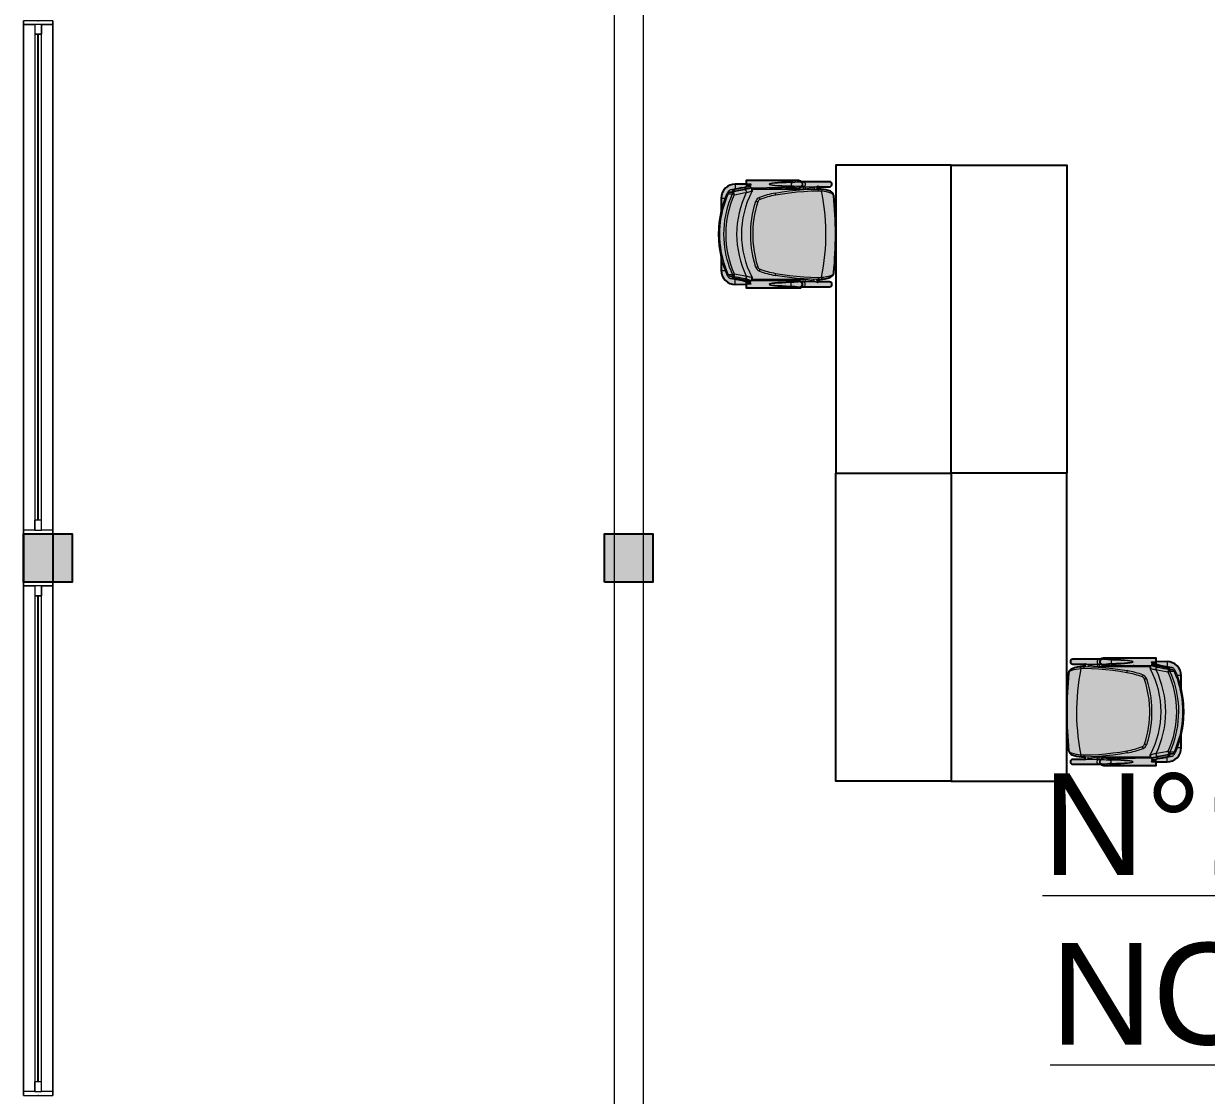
# Model space of a CAD drawing. Header units: metres. Extents: x 512 to 829, y -209 to 245.
# Drawn here: x 703.01 to 709.16, y -151.15 to -145.59 of the extents above; entities that cross this region are included whole.
import ezdxf

# ---------------------------------------------------------------- set-up
doc = ezdxf.new("R2010")
doc.units = ezdxf.units.M
doc.header["$LTSCALE"] = 0.508
doc.set_wipeout_variables(frame=1)
doc.header["$PDSIZE"] = -2
doc.layers.get('0').update_dxf_attribs({"lineweight": 15})
for name, color, linetype, lineweight in [('AMB-NOVOS', 10, 'Continuous', 15), ('None', 7, 'Continuous', 5), ('NãoImprimir', 7, 'Continuous', 5), ('Peitoris', 2, 'Continuous', 5), ('Telhado-Princ', 7, 'Continuous', 5)]:
    doc.layers.add(name, color=color, linetype=linetype, lineweight=lineweight)
doc.layers.add('MB-ARQ-MOBILIÁRIO 02', color=2, linetype='Continuous')
doc.layers.add('MB-ARQ-MOBILIÁRIO-CADEIRAS', color=7, linetype='Continuous')
doc.layers.add('MB-ARQ-MOBILIÁRIO-CADEIRAS-02', color=7, linetype='Continuous', true_color=0x747474)

# ---------------------------------------------------------------- blocks, each defined once
blk = doc.blocks.new('Grupo-3993')
at = {"color": 7, "linetype": 'Continuous', "lineweight": 5}
for points in [[(-1.325, 0.075), (-1.30595, 0.075), (-1.30595, -0.075), (-1.325, -0.075)], [(1.30595, 0.075), (1.325, 0.075), (1.325, -0.075), (1.30595, -0.075)]]:
    blk.add_wipeout(points, dxfattribs=at).dxf.layer = 'None'
at = {"layer": 'None', "color": 7, "linetype": 'Continuous', "lineweight": 5}
for points in [[(-1.325, 0.075), (-1.30595, 0.075), (-1.30595, -0.075), (-1.325, -0.075)], [(1.30595, 0.075), (1.325, 0.075), (1.325, -0.075), (1.30595, -0.075)]]:
    blk.add_lwpolyline(points, close=True, dxfattribs=at)
blk = doc.blocks.new('Grupo-3994')
at = {"layer": 'None', "color": 7}
blk.add_blockref('Grupo-3993', (0, 0), dxfattribs=at)
at = {"layer": 'None', "color": 7, "linetype": 'Continuous', "lineweight": 5}
for p, q in [((-1.325, 0.075), (-1.30595, 0.075)), ((-1.30595, 0.075), (-1.30595, -0.075)), ((1.325, 0.075), (1.30595, 0.075)), ((1.30595, 0.075), (1.30595, -0.075)), ((-1.325, -0.075), (-1.30595, -0.075)), ((1.325, -0.075), (1.30595, -0.075))]:
    blk.add_line(p, q, dxfattribs=at)
blk = doc.blocks.new('Grupo-3995')
at = {"layer": 'None', "color": 7, "linetype": 'Continuous', "lineweight": 5}
for p, q in [((-1.3059, 0.0175), (-1.3059, -0.0175)), ((1.3059, 0.0175), (1.3059, -0.0175))]:
    blk.add_line(p, q, dxfattribs=at)
blk = doc.blocks.new('Grupo-3996')
at = {"color": 7, "linetype": 'Continuous', "lineweight": 5}
for points in [[(-1.3059, 0.0175), (-1.2551, 0.0175), (-1.2551, -0.0175), (-1.3059, -0.0175)], [(1.2551, 0.0175), (1.3059, 0.0175), (1.3059, -0.0175), (1.2551, -0.0175)]]:
    blk.add_wipeout(points, dxfattribs=at).dxf.layer = 'None'
at = {"layer": 'None', "color": 7, "linetype": 'Continuous', "lineweight": 5}
for points in [[(-1.3059, 0.0175), (-1.2551, 0.0175), (-1.2551, -0.0175), (-1.3059, -0.0175)], [(1.2551, 0.0175), (1.3059, 0.0175), (1.3059, -0.0175), (1.2551, -0.0175)]]:
    blk.add_lwpolyline(points, close=True, dxfattribs=at)
blk = doc.blocks.new('Grupo-3997')
at = {"layer": 'None', "color": 7}
blk.add_blockref('Grupo-3995', (0, 0), dxfattribs=at)
at = {"color": 7, "linetype": 'Continuous', "lineweight": 5}
blk.add_wipeout([(-1.2551, 0.0175), (1.2551, 0.0175), (1.2551, -0.0175), (-1.2551, -0.0175)], dxfattribs=at).dxf.layer = 'None'
at = {"layer": 'None', "color": 7, "linetype": 'Continuous', "lineweight": 5}
blk.add_lwpolyline([(-1.2551, 0.0175), (1.2551, 0.0175), (1.2551, -0.0175), (-1.2551, -0.0175)], close=True, dxfattribs=at)
at = {"layer": 'None', "color": 7}
blk.add_blockref('Grupo-3996', (0, 0), dxfattribs=at)
at = {"layer": 'None', "color": 7, "linetype": 'Continuous', "lineweight": 5}
for p, q in [((-1.3059, 0.0175), (-1.2551, 0.0175)), ((-1.2551, 0.0175), (-1.2551, -0.0175)), ((1.3059, 0.0175), (1.2551, 0.0175)), ((1.2551, 0.0175), (1.2551, -0.0175)), ((-1.3059, -0.0175), (-1.2551, -0.0175)), ((1.3059, -0.0175), (1.2551, -0.0175))]:
    blk.add_line(p, q, dxfattribs=at)
blk = doc.blocks.new('Grupo-3998')
at = {"color": 7, "linetype": 'Continuous', "lineweight": 9}
blk.add_wipeout([(-1.25515, 0.000635), (1.25515, 0.000635), (1.25515, -0.000635), (-1.25515, -0.000635)], dxfattribs=at).dxf.layer = 'None'
blk = doc.blocks.new('Grupo-3999')
at = {"layer": 'None', "color": 7}
blk.add_blockref('Grupo-3998', (0, 0), dxfattribs=at)
at = {"layer": 'None', "color": 7, "linetype": 'Continuous', "lineweight": 25}
for p, q in [((-1.25515, 0.000635), (1.25515, 0.000635)), ((-1.25515, -0.000635), (1.25515, -0.000635))]:
    blk.add_line(p, q, dxfattribs=at)
blk = doc.blocks.new('Grupo-4000')
at = {"layer": 'None', "color": 7, "linetype": 'Continuous', "lineweight": 20}
for p, q in [((1.325, 0.075), (-1.325, 0.075)), ((1.325, -0.075), (-1.325, -0.075))]:
    blk.add_line(p, q, dxfattribs=at)
blk = doc.blocks.new('Window (2D)-339')
at = {"color": 7, "linetype": 'Continuous', "lineweight": 5}
blk.add_wipeout([(-1.325, 0.075), (1.325, 0.075), (1.325, -0.075), (-1.325, -0.075)], dxfattribs=at).dxf.layer = 'None'
at = {"layer": 'None', "color": 7}
blk.add_blockref('Grupo-3994', (0, 0), dxfattribs=at)
at = {"layer": 'None', "color": 7, "linetype": 'Continuous', "lineweight": 5}
for p, q in [((-1.325, 0.075), (1.325, 0.075)), ((-1.325, -0.075), (1.325, -0.075))]:
    blk.add_line(p, q, dxfattribs=at)
at = {"layer": 'NãoImprimir', "linetype": 'Continuous'}
for p in [(-1.325, 0), (1.325, 0)]:
    blk.add_point(p, dxfattribs=at)
at = {"layer": 'Peitoris'}
blk.add_blockref('Grupo-3997', (0, 0), dxfattribs=at)
blk.add_blockref('Grupo-3999', (0, 0), dxfattribs=at)
at = {"layer": 'Telhado-Princ'}
blk.add_blockref('Grupo-4000', (0, 0), dxfattribs=at)
blk = doc.blocks.new('Grupo-4001')
at = {"color": 7, "linetype": 'Continuous', "lineweight": 5}
for points in [[(-1.325, 0.075), (-1.30595, 0.075), (-1.30595, -0.075), (-1.325, -0.075)], [(1.30595, 0.075), (1.325, 0.075), (1.325, -0.075), (1.30595, -0.075)]]:
    blk.add_wipeout(points, dxfattribs=at).dxf.layer = 'None'
at = {"layer": 'None', "color": 7, "linetype": 'Continuous', "lineweight": 5}
for points in [[(-1.325, 0.075), (-1.30595, 0.075), (-1.30595, -0.075), (-1.325, -0.075)], [(1.30595, 0.075), (1.325, 0.075), (1.325, -0.075), (1.30595, -0.075)]]:
    blk.add_lwpolyline(points, close=True, dxfattribs=at)
blk = doc.blocks.new('Grupo-4002')
at = {"layer": 'None', "color": 7}
blk.add_blockref('Grupo-4001', (0, 0), dxfattribs=at)
at = {"layer": 'None', "color": 7, "linetype": 'Continuous', "lineweight": 5}
for p, q in [((-1.325, 0.075), (-1.30595, 0.075)), ((-1.30595, 0.075), (-1.30595, -0.075)), ((1.325, 0.075), (1.30595, 0.075)), ((1.30595, 0.075), (1.30595, -0.075)), ((-1.325, -0.075), (-1.30595, -0.075)), ((1.325, -0.075), (1.30595, -0.075))]:
    blk.add_line(p, q, dxfattribs=at)
blk = doc.blocks.new('Grupo-4003')
at = {"layer": 'None', "color": 7, "linetype": 'Continuous', "lineweight": 5}
for p, q in [((-1.3059, 0.0175), (-1.3059, -0.0175)), ((1.3059, 0.0175), (1.3059, -0.0175))]:
    blk.add_line(p, q, dxfattribs=at)
blk = doc.blocks.new('Grupo-4004')
at = {"color": 7, "linetype": 'Continuous', "lineweight": 5}
for points in [[(-1.3059, 0.0175), (-1.2551, 0.0175), (-1.2551, -0.0175), (-1.3059, -0.0175)], [(1.2551, 0.0175), (1.3059, 0.0175), (1.3059, -0.0175), (1.2551, -0.0175)]]:
    blk.add_wipeout(points, dxfattribs=at).dxf.layer = 'None'
at = {"layer": 'None', "color": 7, "linetype": 'Continuous', "lineweight": 5}
for points in [[(-1.3059, 0.0175), (-1.2551, 0.0175), (-1.2551, -0.0175), (-1.3059, -0.0175)], [(1.2551, 0.0175), (1.3059, 0.0175), (1.3059, -0.0175), (1.2551, -0.0175)]]:
    blk.add_lwpolyline(points, close=True, dxfattribs=at)
blk = doc.blocks.new('Grupo-4005')
at = {"layer": 'None', "color": 7}
blk.add_blockref('Grupo-4003', (0, 0), dxfattribs=at)
at = {"color": 7, "linetype": 'Continuous', "lineweight": 5}
blk.add_wipeout([(-1.2551, 0.0175), (1.2551, 0.0175), (1.2551, -0.0175), (-1.2551, -0.0175)], dxfattribs=at).dxf.layer = 'None'
at = {"layer": 'None', "color": 7, "linetype": 'Continuous', "lineweight": 5}
blk.add_lwpolyline([(-1.2551, 0.0175), (1.2551, 0.0175), (1.2551, -0.0175), (-1.2551, -0.0175)], close=True, dxfattribs=at)
at = {"layer": 'None', "color": 7}
blk.add_blockref('Grupo-4004', (0, 0), dxfattribs=at)
at = {"layer": 'None', "color": 7, "linetype": 'Continuous', "lineweight": 5}
for p, q in [((-1.3059, 0.0175), (-1.2551, 0.0175)), ((-1.2551, 0.0175), (-1.2551, -0.0175)), ((1.3059, 0.0175), (1.2551, 0.0175)), ((1.2551, 0.0175), (1.2551, -0.0175)), ((-1.3059, -0.0175), (-1.2551, -0.0175)), ((1.3059, -0.0175), (1.2551, -0.0175))]:
    blk.add_line(p, q, dxfattribs=at)
blk = doc.blocks.new('Grupo-4006')
at = {"color": 7, "linetype": 'Continuous', "lineweight": 9}
blk.add_wipeout([(-1.25515, 0.000635), (1.25515, 0.000635), (1.25515, -0.000635), (-1.25515, -0.000635)], dxfattribs=at).dxf.layer = 'None'
blk = doc.blocks.new('Grupo-4007')
at = {"layer": 'None', "color": 7}
blk.add_blockref('Grupo-4006', (0, 0), dxfattribs=at)
at = {"layer": 'None', "color": 7, "linetype": 'Continuous', "lineweight": 25}
for p, q in [((-1.25515, 0.000635), (1.25515, 0.000635)), ((-1.25515, -0.000635), (1.25515, -0.000635))]:
    blk.add_line(p, q, dxfattribs=at)
blk = doc.blocks.new('Grupo-4008')
at = {"layer": 'None', "color": 7, "linetype": 'Continuous', "lineweight": 20}
for p, q in [((1.325, 0.075), (-1.325, 0.075)), ((1.325, -0.075), (-1.325, -0.075))]:
    blk.add_line(p, q, dxfattribs=at)
blk = doc.blocks.new('Window (2D)-340')
at = {"color": 7, "linetype": 'Continuous', "lineweight": 5}
blk.add_wipeout([(-1.325, 0.075), (1.325, 0.075), (1.325, -0.075), (-1.325, -0.075)], dxfattribs=at).dxf.layer = 'None'
at = {"layer": 'None', "color": 7}
blk.add_blockref('Grupo-4002', (0, 0), dxfattribs=at)
at = {"layer": 'None', "color": 7, "linetype": 'Continuous', "lineweight": 5}
for p, q in [((-1.325, 0.075), (1.325, 0.075)), ((-1.325, -0.075), (1.325, -0.075))]:
    blk.add_line(p, q, dxfattribs=at)
at = {"layer": 'NãoImprimir', "linetype": 'Continuous'}
for p in [(-1.325, 0), (1.325, 0)]:
    blk.add_point(p, dxfattribs=at)
at = {"layer": 'Peitoris'}
blk.add_blockref('Grupo-4005', (0, 0), dxfattribs=at)
blk.add_blockref('Grupo-4007', (0, 0), dxfattribs=at)
at = {"layer": 'Telhado-Princ'}
blk.add_blockref('Grupo-4008', (0, 0), dxfattribs=at)
blk = doc.blocks.new('TECTON FIXA')
h = blk.add_hatch(color=256)
edge = h.paths.add_edge_path()
edge.add_line((-0.2473, 0.0321), (-0.2473, 0.0928))
edge.add_line((-0.2473, 0.0928), (-0.2348, 0.0968))
edge.add_line((-0.2348, 0.0968), (-0.2348, 0.0817))
edge.add_arc((-0.105, 0.0817), 0.1298, 180, 204.52049)
edge.add_arc((-0.1939, 0.0412), 0.0321, 204.52049, 259.94079)
edge.add_arc((-0.002, 2.0405), 2.0405, 264.44547, 275.71592)
edge.add_arc((0.196, 0.0391), 0.0294, 280.22059, 337.58541)
edge.add_arc((0.0809, 0.0865), 0.1539, 337.58541, 356.34652)
edge.add_line((0.2344, 0.0767), (0.2348, 0.0968))
edge.add_line((0.2348, 0.0968), (0.2473, 0.0928))
edge.add_line((0.2473, 0.0928), (0.2473, 0.0321))
edge.add_arc((0.26, 0.0321), 0.0127, 180, 360)
edge.add_line((0.2727, 0.0321), (0.2726, 0.1751))
edge.add_arc((0.299, 0.1752), 0.0264, 140.26598, 180.05265, ccw=False)
edge.add_line((0.2787, 0.192), (0.279, 0.4651))
edge.add_line((0.279, 0.4651), (0.26, 0.4651))
edge.add_line((0.26, 0.4651), (0.2604, 0.5221))
edge.add_arc((0.1881, 0.5226), 0.0723, 359.64528, 450.35472)
edge.add_line((0.1877, 0.5948), (0.1189, 0.5944))
edge.add_arc((0, 0.0855), 0.5226, 76.84676, 102.97923)
edge.add_line((-0.1174, 0.5948), (-0.1877, 0.5948))
edge.add_arc((-0.1877, 0.5221), 0.0727, 90, 180)
edge.add_line((-0.2604, 0.5221), (-0.26, 0.4651))
edge.add_line((-0.26, 0.4651), (-0.279, 0.4651))
edge.add_line((-0.279, 0.4651), (-0.2789, 0.1891))
edge.add_arc((-0.2605, 0.1891), 0.0185, 180.0184, 226.71001)
edge.add_line((-0.2731, 0.1757), (-0.2727, 0.0321))
edge.add_arc((-0.26, 0.0321), 0.0127, 180.16437, 360)
blk.add_lwpolyline([(-0.2727, 0.0321, 1), (-0.2473, 0.0321), (-0.2473, 0.0928), (-0.2348, 0.0968), (-0.2348, 0.0817, 0.107401), (-0.2231, 0.0278, 0.246643), (-0.1995, 0.0096, 0.049216), (0.2012, 0.0101, 0.255663), (0.2231, 0.0278, 0.082044), (0.2344, 0.0767), (0.2348, 0.0968), (0.2473, 0.0928), (0.2473, 0.0321, 1), (0.2727, 0.0321), (0.2726, 0.1751, -0.175367), (0.2787, 0.192), (0.279, 0.4651), (0.26, 0.4651), (0.2604, 0.5221, 0.417845), (0.1877, 0.5948), (0.1189, 0.5944, 0.114521), (-0.1174, 0.5948), (-0.1877, 0.5948, 0.414214), (-0.2604, 0.5221), (-0.26, 0.4651), (-0.279, 0.4651), (-0.2789, 0.1891, 0.206597), (-0.2731, 0.1757), (-0.2727, 0.0321, 0.998567), (-0.2473, 0.0321), (-0.2473, 0.0928), (-0.2348, 0.0968)], format="xyb")
at = {"layer": 'MB-ARQ-MOBILIÁRIO-CADEIRAS', "linetype": 'Continuous', "lineweight": 15}
for p, q in [((-0.213, 0.5562), (-0.213, 0.5633)), ((-0.2098, 0.5579), (-0.2098, 0.5356)), ((-0.1174, 0.5948), (-0.1877, 0.5948)), ((-0.1877, 0.5948), (-0.1877, 0.5736)), ((0.1877, 0.5948), (0.1174, 0.5948)), ((0.1877, 0.5948), (0.1877, 0.5736)), ((0.2098, 0.5579), (0.2098, 0.5356)), ((0.213, 0.5562), (0.213, 0.5633)), ((-0.2604, 0.5221), (-0.2604, 0.4651)), ((-0.2604, 0.5221), (-0.2358, 0.5221)), ((-0.231, 0.5293), (-0.231, 0.5471)), ((-0.2188, 0.5499), (-0.2192, 0.5482)), ((-0.2192, 0.5482), (-0.2192, 0.5399)), ((-0.2188, 0.5356), (-0.2188, 0.5499)), ((-0.2188, 0.5356), (-0.2098, 0.5356)), ((0.2188, 0.5356), (0.2098, 0.5356)), ((0.2188, 0.5356), (0.2188, 0.5499)), ((0.2188, 0.5499), (0.2192, 0.5482)), ((0.2192, 0.5482), (0.2192, 0.5399)), ((0.231, 0.5293), (0.231, 0.5471)), ((0.2604, 0.5221), (0.2358, 0.5221)), ((0.2604, 0.4651), (0.2604, 0.5221)), ((-0.279, 0.4651), (-0.279, 0.3557)), ((-0.279, 0.4651), (-0.26, 0.4651)), ((-0.26, 0.44), (-0.26, 0.4651)), ((-0.26, 0.4651), (-0.2485, 0.4651)), ((-0.2532, 0.4441), (-0.2532, 0.4604)), ((-0.2498, 0.4455), (-0.2494, 0.4465)), ((-0.2498, 0.4455), (-0.2498, 0.4456)), ((-0.2492, 0.447), (-0.2494, 0.4466)), ((-0.2494, 0.4465), (-0.2494, 0.4466)), ((-0.2492, 0.4633), (-0.2492, 0.447)), ((-0.241, 0.3558), (-0.241, 0.442)), ((-0.241, 0.4415), (-0.2407, 0.4416)), ((-0.24, 0.4435), (-0.24, 0.4433)), ((-0.2395, 0.4452), (-0.2395, 0.4447)), ((-0.235, 0.1685), (-0.235, 0.4342)), ((-0.2229, 0.4344), (-0.2237, 0.434)), ((-0.2229, 0.4344), (-0.2215, 0.435)), ((0.2229, 0.4344), (0.2215, 0.435)), ((0.2229, 0.4344), (0.2237, 0.434)), ((0.235, 0.4343), (0.235, 0.1685)), ((0.2395, 0.4452), (0.2395, 0.4447)), ((0.24, 0.4433), (0.24, 0.4435)), ((0.241, 0.4415), (0.2407, 0.4416)), ((0.241, 0.442), (0.241, 0.3558)), ((0.26, 0.4651), (0.2485, 0.4651)), ((0.2492, 0.4633), (0.2492, 0.447)), ((0.2492, 0.447), (0.2494, 0.4466)), ((0.2494, 0.4465), (0.2494, 0.4466)), ((0.2498, 0.4455), (0.2494, 0.4465)), ((0.2498, 0.4455), (0.2498, 0.4456)), ((0.2532, 0.4441), (0.2532, 0.4604)), ((0.26, 0.44), (0.26, 0.4651)), ((0.279, 0.4651), (0.26, 0.4651)), ((0.279, 0.3557), (0.279, 0.4651)), ((-0.279, 0.3557), (-0.279, 0.3555)), ((-0.2787, 0.3449), (-0.2788, 0.3449)), ((-0.2412, 0.3449), (-0.2413, 0.3449)), ((-0.241, 0.3556), (-0.241, 0.3558)), ((0.2412, 0.3449), (0.2413, 0.3449)), ((0.2787, 0.3449), (0.2788, 0.3449)), ((0.279, 0.3557), (0.279, 0.3555)), ((-0.279, 0.2629), (-0.279, 0.1891)), ((-0.241, 0.1891), (-0.241, 0.2625)), ((0.241, 0.2625), (0.241, 0.1891)), ((0.279, 0.1891), (0.279, 0.2629)), ((-0.279, 0.1891), (-0.2789, 0.1891)), ((-0.2688, 0.2306), (-0.2512, 0.2306)), ((-0.2411, 0.1891), (-0.241, 0.1891)), ((0.2411, 0.1891), (0.241, 0.1891)), ((0.2688, 0.2306), (0.2512, 0.2306)), ((0.279, 0.1891), (0.2789, 0.1891)), ((-0.2727, 0.1752), (-0.2727, 0.1691)), ((-0.2727, 0.1691), (-0.2727, 0.0321)), ((-0.2473, 0.1691), (-0.2473, 0.1751)), ((-0.2473, 0.1034), (-0.2473, 0.1691)), ((-0.2473, 0.1685), (-0.235, 0.1685)), ((-0.2473, 0.1596), (-0.2359, 0.1576)), ((-0.2442, 0.1108), (-0.2359, 0.1576)), ((0.2473, 0.1685), (0.235, 0.1685)), ((0.2473, 0.1596), (0.2359, 0.1576)), ((0.2359, 0.1576), (0.2442, 0.1108)), ((0.2473, 0.1752), (0.2473, 0.1691)), ((0.2473, 0.1691), (0.2473, 0.1034)), ((0.2727, 0.1691), (0.2727, 0.1751)), ((0.2727, 0.0321), (0.2727, 0.1691)), ((-0.2504, 0.0918), (-0.2348, 0.0968)), ((-0.2473, 0.1097), (-0.2344, 0.1139)), ((-0.2473, 0.1096), (-0.2344, 0.1138)), ((-0.2473, 0.0321), (-0.2473, 0.0929)), ((-0.235, 0.0891), (-0.235, 0.0883)), ((0.2473, 0.1097), (0.2344, 0.1139)), ((0.2473, 0.1096), (0.2344, 0.1138)), ((0.2504, 0.0918), (0.2348, 0.0968)), ((0.235, 0.0883), (0.235, 0.0891)), ((0.2473, 0.093), (0.2473, 0.0321)), ((-0.2231, 0.0278), (-0.2231, 0.0285)), ((-0.1981, 0.0092), (-0.1981, 0.0093)), ((0.1981, 0.0092), (0.1981, 0.0093)), ((0.2231, 0.0278), (0.2231, 0.0285))]:
    blk.add_line(p, q, dxfattribs=at)
at = {"layer": 'MB-ARQ-MOBILIÁRIO-CADEIRAS', "linetype": 'Continuous', "lineweight": 15, "flags": 128}
for points in [[(-0.231, 0.5471), (-0.23, 0.5497), (-0.2282, 0.5524), (-0.2259, 0.5549), (-0.2231, 0.5573), (-0.2196, 0.5598), (-0.2156, 0.5621), (-0.213, 0.5633)], [(-0.2188, 0.5499), (-0.2183, 0.5512), (-0.2174, 0.5526), (-0.2163, 0.5538), (-0.2149, 0.555), (-0.2131, 0.5562), (-0.2111, 0.5573), (-0.2098, 0.5579)], [(-0.213, 0.5633), (-0.1931, 0.5716), (-0.1728, 0.5791), (-0.1523, 0.5857), (-0.1315, 0.5915), (-0.1098, 0.5966), (-0.0879, 0.6008), (-0.0659, 0.604), (-0.0438, 0.6063), (-0.0219, 0.6077), (0, 0.6082), (0.0216, 0.6077), (0.0432, 0.6064), (0.0648, 0.6042), (0.0862, 0.6011), (0.1081, 0.597), (0.1298, 0.5919), (0.1512, 0.586), (0.1724, 0.5792), (0.1929, 0.5717), (0.213, 0.5633)], [(-0.2098, 0.5579), (-0.1903, 0.566), (-0.1704, 0.5732), (-0.1503, 0.5797), (-0.1299, 0.5854), (-0.1087, 0.5903), (-0.0873, 0.5944), (-0.0658, 0.5976), (-0.0441, 0.5999), (-0.0221, 0.6013), (0, 0.6018), (0.0214, 0.6013), (0.0429, 0.6), (0.0642, 0.5978), (0.0854, 0.5947), (0.1071, 0.5907), (0.1286, 0.5857), (0.1499, 0.5798), (0.1709, 0.5731), (0.1905, 0.5659), (0.2098, 0.5579)], [(-0.2098, 0.5356), (-0.1906, 0.5437), (-0.1711, 0.5511), (-0.1513, 0.5576), (-0.1313, 0.5634), (-0.1104, 0.5685), (-0.0894, 0.5727), (-0.0681, 0.576), (-0.0468, 0.5785), (-0.0234, 0.5801), (0, 0.5806), (0.0246, 0.58), (0.0491, 0.5782), (0.0736, 0.5752), (0.0978, 0.5711), (0.1218, 0.5658), (0.1443, 0.5598), (0.1665, 0.5527), (0.1884, 0.5446), (0.2098, 0.5356)], [(0.2188, 0.5499), (0.2183, 0.5512), (0.2174, 0.5526), (0.2163, 0.5538), (0.2149, 0.555), (0.2131, 0.5562), (0.2111, 0.5573), (0.2098, 0.5579)], [(0.231, 0.5471), (0.23, 0.5497), (0.2282, 0.5524), (0.2259, 0.5549), (0.2231, 0.5573), (0.2196, 0.5598), (0.2156, 0.5621), (0.213, 0.5633)], [(-0.2427, 0.4875), (-0.2369, 0.5175), (-0.231, 0.5471)], [(-0.2419, 0.4736), (-0.2365, 0.5017), (-0.231, 0.5293)], [(-0.2256, 0.526), (-0.2263, 0.5221), (-0.2293, 0.5066), (-0.2362, 0.4704)], [(-0.2317, 0.4728), (-0.2257, 0.5037), (-0.2196, 0.5341)], [(-0.2313, 0.4728), (-0.2251, 0.5044), (-0.2188, 0.5356)], [(-0.231, 0.5293), (-0.2304, 0.5309), (-0.2292, 0.5326), (-0.2273, 0.5345), (-0.2247, 0.5366), (-0.2221, 0.5383), (-0.2192, 0.5399)], [(-0.2055, 0.5271), (-0.2075, 0.5268), (-0.2095, 0.5268), (-0.2116, 0.5272), (-0.2135, 0.528), (-0.2152, 0.5291), (-0.2166, 0.5304), (-0.2178, 0.532), (-0.2185, 0.5338), (-0.2188, 0.5356)], [(-0.2055, 0.5271), (-0.2073, 0.5176), (-0.2147, 0.4791), (-0.2174, 0.4646)], [(0.2055, 0.5271), (0.2075, 0.5268), (0.2095, 0.5268), (0.2116, 0.5272), (0.2135, 0.528), (0.2152, 0.5291), (0.2167, 0.5304), (0.2178, 0.532), (0.2185, 0.5338), (0.2188, 0.5356)], [(0.2055, 0.5271), (0.2073, 0.5176), (0.2147, 0.4791), (0.2174, 0.4646)], [(0.2313, 0.4728), (0.2251, 0.5044), (0.2188, 0.5356)], [(0.231, 0.5293), (0.2304, 0.5309), (0.2292, 0.5326), (0.2273, 0.5345), (0.2247, 0.5366), (0.2221, 0.5383), (0.2192, 0.5399)], [(0.2317, 0.4728), (0.2257, 0.5037), (0.2196, 0.5341)], [(0.2256, 0.526), (0.2263, 0.5221), (0.2293, 0.5066), (0.2362, 0.4704)], [(0.2427, 0.4875), (0.2369, 0.5175), (0.231, 0.5471)], [(0.2419, 0.4736), (0.2365, 0.5017), (0.231, 0.5293)], [(-0.2494, 0.4466), (-0.2496, 0.4462), (-0.2498, 0.4456)], [(-0.2494, 0.4465), (-0.2481, 0.4496), (-0.2468, 0.4532), (-0.2456, 0.4574), (-0.2437, 0.4649), (-0.2419, 0.4736)], [(-0.2435, 0.4431), (-0.2439, 0.442), (-0.244, 0.4412)], [(-0.244, 0.4412), (-0.2428, 0.4417), (-0.2417, 0.442), (-0.2411, 0.4421), (-0.241, 0.442)], [(-0.2362, 0.4704), (-0.2369, 0.4665), (-0.2384, 0.4594), (-0.24, 0.4532), (-0.2417, 0.4476), (-0.2435, 0.4431)], [(-0.24, 0.4433), (-0.2399, 0.4437), (-0.2395, 0.4447)], [(-0.24, 0.4433), (-0.24, 0.4429), (-0.2398, 0.4414), (-0.2394, 0.4398), (-0.2388, 0.4383), (-0.2379, 0.4368), (-0.2366, 0.4355), (-0.2352, 0.4344), (-0.2338, 0.4336), (-0.2323, 0.4331), (-0.2309, 0.4328), (-0.2295, 0.4327), (-0.2283, 0.4327), (-0.2272, 0.4329), (-0.2261, 0.4332), (-0.225, 0.4335), (-0.2237, 0.434), (-0.2237, 0.434)], [(-0.2395, 0.4452), (-0.2381, 0.4482), (-0.2368, 0.4519), (-0.2355, 0.4561), (-0.2342, 0.4611), (-0.2329, 0.4666), (-0.2317, 0.4728)], [(-0.2395, 0.4447), (-0.2381, 0.4477), (-0.2367, 0.4514), (-0.2353, 0.4557), (-0.234, 0.4608), (-0.2326, 0.4665), (-0.2313, 0.4728)], [(-0.2174, 0.4646), (-0.2192, 0.4642), (-0.2211, 0.4641), (-0.2231, 0.4643), (-0.2249, 0.4648), (-0.2266, 0.4657), (-0.2281, 0.4667), (-0.2294, 0.468), (-0.2304, 0.4695), (-0.231, 0.4711), (-0.2313, 0.4728)], [(-0.2248, 0.4359), (-0.2252, 0.435), (-0.2253, 0.4344), (-0.225, 0.434), (-0.2244, 0.4339), (-0.2229, 0.4344)], [(-0.2174, 0.4646), (-0.2182, 0.4599), (-0.2191, 0.4555), (-0.2204, 0.4494), (-0.2218, 0.4441), (-0.2233, 0.4395), (-0.2248, 0.4359)], [(-0.2237, 0.434), (-0.2228, 0.4344), (-0.2215, 0.4351)], [(-0.1722, 0.4145), (-0.1462, 0.4221), (-0.1199, 0.4285), (-0.0933, 0.4336), (-0.0728, 0.4366), (-0.0521, 0.4389), (-0.0314, 0.4405), (-0.0106, 0.4412), (0.0122, 0.4412), (0.0351, 0.4402), (0.0579, 0.4384), (0.0806, 0.4356), (0.1038, 0.4317), (0.1269, 0.4269), (0.1497, 0.4212), (0.1722, 0.4145)], [(0.1683, 0.4049), (0.1469, 0.4113), (0.1253, 0.4168), (0.1034, 0.4215), (0.0814, 0.4252), (0.0586, 0.4282), (0.0356, 0.4301), (0.0126, 0.4312), (-0.0104, 0.4312), (-0.0369, 0.4301), (-0.0633, 0.4277), (-0.0895, 0.424), (-0.1161, 0.4189), (-0.1424, 0.4126), (-0.1683, 0.4049)], [(0.2174, 0.4646), (0.2192, 0.4642), (0.2211, 0.4641), (0.2231, 0.4643), (0.2249, 0.4648), (0.2266, 0.4657), (0.2281, 0.4667), (0.2294, 0.468), (0.2304, 0.4695), (0.231, 0.4711), (0.2313, 0.4728)], [(0.2174, 0.4646), (0.2183, 0.4599), (0.2191, 0.4555), (0.2204, 0.4494), (0.2218, 0.4441), (0.2233, 0.4395), (0.2248, 0.4359)], [(0.2216, 0.4351), (0.2224, 0.4346), (0.2237, 0.434)], [(0.2248, 0.4359), (0.2252, 0.435), (0.2253, 0.4344), (0.225, 0.434), (0.2244, 0.4339), (0.2229, 0.4344)], [(0.2237, 0.434), (0.2249, 0.4335), (0.226, 0.4332), (0.2272, 0.4329), (0.2284, 0.4327), (0.2297, 0.4327), (0.2311, 0.4328), (0.2326, 0.4332), (0.2342, 0.4338), (0.2356, 0.4346), (0.2369, 0.4357), (0.2381, 0.4371), (0.2389, 0.4386), (0.2395, 0.4401), (0.2399, 0.4416), (0.24, 0.4431), (0.24, 0.4433)], [(0.2395, 0.4447), (0.2381, 0.4477), (0.2367, 0.4514), (0.2353, 0.4557), (0.234, 0.4608), (0.2326, 0.4665), (0.2313, 0.4728)], [(0.2395, 0.4452), (0.2381, 0.4482), (0.2368, 0.4519), (0.2355, 0.4561), (0.2342, 0.4611), (0.2329, 0.4666), (0.2317, 0.4728)], [(0.2362, 0.4704), (0.237, 0.4665), (0.2384, 0.4594), (0.24, 0.4532), (0.2417, 0.4476), (0.2435, 0.4431)], [(0.24, 0.4433), (0.2399, 0.4437), (0.2395, 0.4447)], [(0.244, 0.4412), (0.2428, 0.4417), (0.2417, 0.442), (0.2411, 0.4421), (0.241, 0.442)], [(0.2494, 0.4465), (0.2481, 0.4496), (0.2468, 0.4532), (0.2456, 0.4574), (0.2437, 0.4649), (0.2419, 0.4736)], [(0.2435, 0.4431), (0.2439, 0.442), (0.244, 0.4412)], [(0.2494, 0.4466), (0.2496, 0.4462), (0.2498, 0.4456)], [(-0.1722, 0.4145), (-0.172, 0.4144), (-0.1717, 0.4139), (-0.1713, 0.413), (-0.1708, 0.4118), (-0.1702, 0.4104), (-0.1696, 0.4087), (-0.1689, 0.4068), (-0.1683, 0.4049)], [(0.1722, 0.4145), (0.172, 0.4144), (0.1717, 0.4139), (0.1713, 0.413), (0.1708, 0.4118), (0.1702, 0.4104), (0.1696, 0.4087), (0.1689, 0.4068), (0.1683, 0.4049)], [(-0.279, 0.3555), (-0.279, 0.3541), (-0.2789, 0.351), (-0.2788, 0.348), (-0.2788, 0.3452), (-0.2788, 0.3449)], [(-0.279, 0.3555), (-0.279, 0.354), (-0.2789, 0.3511), (-0.2787, 0.3479), (-0.2787, 0.3461), (-0.2787, 0.3449)], [(-0.2788, 0.3449), (-0.2789, 0.3234), (-0.2789, 0.2973), (-0.279, 0.2795)], [(-0.2787, 0.3449), (-0.2788, 0.3197), (-0.2789, 0.2945), (-0.279, 0.2795)], [(-0.2413, 0.3449), (-0.2413, 0.3481), (-0.2411, 0.3513), (-0.241, 0.3539), (-0.241, 0.3556)], [(-0.241, 0.2808), (-0.2411, 0.2897), (-0.2412, 0.315), (-0.2413, 0.3449)], [(-0.2412, 0.3449), (-0.2412, 0.347), (-0.2411, 0.3498), (-0.241, 0.3526), (-0.241, 0.3556)], [(-0.241, 0.2808), (-0.2411, 0.3058), (-0.2412, 0.332), (-0.2412, 0.3449)], [(-0.235, 0.0909), (-0.234, 0.1283), (-0.2321, 0.1657), (-0.2291, 0.203), (-0.225, 0.2405), (-0.2199, 0.2778), (-0.2138, 0.315)], [(-0.2031, 0.3133), (-0.2091, 0.2767), (-0.2141, 0.24), (-0.2181, 0.2031), (-0.2212, 0.1658), (-0.2232, 0.1285), (-0.2242, 0.0912)], [(0.2242, 0.0912), (0.2232, 0.1283), (0.2212, 0.1653), (0.2182, 0.2023), (0.2142, 0.2394), (0.2091, 0.2765), (0.2031, 0.3133)], [(0.2138, 0.315), (0.2199, 0.2781), (0.225, 0.241), (0.229, 0.2038), (0.232, 0.1662), (0.234, 0.1286), (0.235, 0.0909)], [(0.2413, 0.3449), (0.2413, 0.3481), (0.2411, 0.3513), (0.241, 0.3539), (0.241, 0.3558)], [(0.2412, 0.3449), (0.2412, 0.3307), (0.2411, 0.3046), (0.241, 0.2806)], [(0.241, 0.2806), (0.2411, 0.2897), (0.2412, 0.315), (0.2413, 0.3449)], [(0.279, 0.3555), (0.279, 0.354), (0.2789, 0.3511), (0.2787, 0.3479), (0.2787, 0.3461), (0.2787, 0.3449)], [(0.2787, 0.3449), (0.2788, 0.3197), (0.2789, 0.2945), (0.279, 0.2794)], [(0.2788, 0.3449), (0.2788, 0.3462), (0.2789, 0.3489), (0.2789, 0.3518), (0.279, 0.3548), (0.279, 0.3555)], [(0.279, 0.2794), (0.279, 0.2936), (0.2789, 0.3197), (0.2788, 0.3449)], [(-0.279, 0.2795), (-0.279, 0.2693), (-0.279, 0.2629)], [(-0.241, 0.2625), (-0.241, 0.2645), (-0.241, 0.2808)], [(0.241, 0.2625), (0.241, 0.2645), (0.241, 0.2806)], [(0.279, 0.2794), (0.279, 0.2693), (0.279, 0.2629)], [(-0.2789, 0.1891), (-0.2784, 0.195), (-0.2776, 0.201), (-0.2765, 0.2072), (-0.2754, 0.2136), (-0.2741, 0.2221), (-0.2733, 0.2308)], [(-0.2789, 0.1891), (-0.2787, 0.1887), (-0.2783, 0.1883), (-0.2776, 0.188), (-0.2769, 0.1877), (-0.2759, 0.1874), (-0.2749, 0.1872), (-0.2737, 0.1871), (-0.2725, 0.187)], [(-0.2782, 0.184), (-0.2787, 0.186), (-0.2789, 0.1891)], [(-0.2688, 0.2306), (-0.2693, 0.2216), (-0.2702, 0.2126), (-0.2716, 0.1997), (-0.2722, 0.1933), (-0.2725, 0.187)], [(-0.2725, 0.187), (-0.2724, 0.1848), (-0.2719, 0.1828), (-0.2711, 0.1809), (-0.27, 0.1792), (-0.2686, 0.1777), (-0.267, 0.1764), (-0.2651, 0.1754), (-0.2631, 0.1748), (-0.2611, 0.1744), (-0.2589, 0.1744), (-0.2569, 0.1748), (-0.2549, 0.1754), (-0.253, 0.1764), (-0.2514, 0.1777), (-0.25, 0.1792), (-0.2488, 0.181), (-0.248, 0.1829), (-0.2476, 0.1849), (-0.2475, 0.187)], [(-0.2475, 0.187), (-0.248, 0.1956), (-0.2489, 0.2044), (-0.2503, 0.2174), (-0.2508, 0.224), (-0.2512, 0.2306)], [(-0.2475, 0.187), (-0.2463, 0.1871), (-0.2451, 0.1872), (-0.2441, 0.1874), (-0.2431, 0.1877), (-0.2423, 0.188), (-0.2417, 0.1883), (-0.2413, 0.1887), (-0.2411, 0.1891)], [(-0.2467, 0.2308), (-0.2462, 0.2245), (-0.2454, 0.2182), (-0.2443, 0.212), (-0.2432, 0.2058), (-0.2419, 0.1974), (-0.2411, 0.1891)], [(-0.2411, 0.1891), (-0.2413, 0.1861), (-0.2417, 0.1841)], [(0.2467, 0.2308), (0.2462, 0.2245), (0.2454, 0.2182), (0.2443, 0.212), (0.2432, 0.2058), (0.2419, 0.1974), (0.2411, 0.1891)], [(0.2475, 0.187), (0.2463, 0.1871), (0.2451, 0.1872), (0.2441, 0.1874), (0.2431, 0.1877), (0.2424, 0.188), (0.2417, 0.1883), (0.2413, 0.1887), (0.2411, 0.1891)], [(0.2411, 0.1891), (0.2413, 0.1861), (0.2418, 0.184)], [(0.2475, 0.187), (0.248, 0.1956), (0.2489, 0.2044), (0.2503, 0.2174), (0.2508, 0.224), (0.2512, 0.2306)], [(0.2725, 0.187), (0.2724, 0.1848), (0.2719, 0.1828), (0.2711, 0.1809), (0.27, 0.1792), (0.2686, 0.1777), (0.267, 0.1764), (0.2651, 0.1754), (0.2631, 0.1748), (0.2611, 0.1744), (0.2589, 0.1744), (0.2569, 0.1748), (0.2549, 0.1754), (0.253, 0.1764), (0.2514, 0.1777), (0.25, 0.1792), (0.2488, 0.181), (0.248, 0.1829), (0.2476, 0.1849), (0.2475, 0.187)], [(0.2688, 0.2306), (0.2693, 0.2216), (0.2702, 0.2126), (0.2716, 0.1997), (0.2722, 0.1933), (0.2725, 0.187)], [(0.2789, 0.1891), (0.2787, 0.1887), (0.2783, 0.1883), (0.2777, 0.188), (0.2769, 0.1877), (0.2759, 0.1874), (0.2749, 0.1872), (0.2737, 0.1871), (0.2725, 0.187)], [(0.2789, 0.1891), (0.2784, 0.195), (0.2776, 0.201), (0.2765, 0.2072), (0.2754, 0.2136), (0.2741, 0.2221), (0.2733, 0.2308)], [(0.2783, 0.1841), (0.2787, 0.186), (0.2789, 0.1891)], [(-0.2783, 0.184), (-0.2778, 0.1824), (-0.2768, 0.1803), (-0.2755, 0.1783), (-0.274, 0.1765), (-0.2722, 0.1749), (-0.2703, 0.1735), (-0.2682, 0.1724), (-0.2659, 0.1715), (-0.2635, 0.171), (-0.2611, 0.1707), (-0.2586, 0.1707), (-0.2562, 0.171), (-0.2538, 0.1716), (-0.2515, 0.1725), (-0.2494, 0.1737), (-0.2474, 0.1752), (-0.2457, 0.1768), (-0.2442, 0.1787), (-0.243, 0.1807), (-0.242, 0.1829), (-0.2417, 0.1841)], [(-0.2727, 0.1691), (-0.2726, 0.1676), (-0.2721, 0.1658), (-0.2713, 0.164), (-0.2702, 0.1624), (-0.2688, 0.1609), (-0.2671, 0.1597), (-0.2652, 0.1588), (-0.2632, 0.1582), (-0.2611, 0.1579), (-0.2589, 0.1579), (-0.2568, 0.1582), (-0.2548, 0.1588), (-0.2529, 0.1597), (-0.2512, 0.1609), (-0.2498, 0.1624), (-0.2487, 0.164), (-0.2479, 0.1658), (-0.2474, 0.1676), (-0.2473, 0.1691)], [(0.2417, 0.184), (0.2422, 0.1824), (0.2432, 0.1803), (0.2445, 0.1783), (0.246, 0.1765), (0.2478, 0.1749), (0.2497, 0.1735), (0.2518, 0.1724), (0.2541, 0.1715), (0.2565, 0.171), (0.2589, 0.1707), (0.2614, 0.1707), (0.2638, 0.171), (0.2662, 0.1716), (0.2685, 0.1725), (0.2706, 0.1737), (0.2726, 0.1751), (0.2743, 0.1768), (0.2758, 0.1787), (0.277, 0.1807), (0.278, 0.1829), (0.2783, 0.1841)], [(0.2727, 0.1691), (0.2726, 0.1676), (0.2721, 0.1658), (0.2713, 0.164), (0.2702, 0.1624), (0.2688, 0.1609), (0.2671, 0.1597), (0.2652, 0.1588), (0.2632, 0.1582), (0.2611, 0.1579), (0.2589, 0.1579), (0.2568, 0.1582), (0.2548, 0.1588), (0.2529, 0.1597), (0.2512, 0.1609), (0.2498, 0.1624), (0.2487, 0.164), (0.2479, 0.1658), (0.2474, 0.1676), (0.2473, 0.1691)], [(-0.2473, 0.1034), (-0.2475, 0.1012), (-0.2483, 0.0981), (-0.249, 0.0963), (-0.2498, 0.0946), (-0.2506, 0.0932), (-0.2509, 0.0923), (-0.2509, 0.0919), (-0.2506, 0.0918), (-0.2504, 0.0918)], [(-0.2341, 0.072), (-0.2348, 0.0814), (-0.235, 0.0909)], [(-0.2341, 0.072), (-0.2339, 0.072), (-0.2332, 0.0721), (-0.2322, 0.0722), (-0.2309, 0.0723), (-0.2292, 0.0725), (-0.2274, 0.0727), (-0.2254, 0.0729), (-0.2233, 0.0732)], [(-0.2242, 0.0912), (-0.224, 0.0822), (-0.2233, 0.0732)], [(-0.2233, 0.0732), (-0.1944, 0.0679), (-0.1653, 0.0633), (-0.1361, 0.0594), (-0.1066, 0.0562), (-0.0771, 0.0538), (-0.0474, 0.0521), (-0.0181, 0.0512), (0.0113, 0.0512), (0.0407, 0.0518), (0.0703, 0.0533), (0.0998, 0.0556), (0.1292, 0.0586), (0.1528, 0.0615), (0.1764, 0.065), (0.1999, 0.0688), (0.2233, 0.0732)], [(0.2233, 0.0732), (0.224, 0.0821), (0.2242, 0.0912)], [(0.2341, 0.072), (0.2339, 0.072), (0.2332, 0.0721), (0.2322, 0.0722), (0.2309, 0.0723), (0.2292, 0.0725), (0.2274, 0.0727), (0.2254, 0.0729), (0.2233, 0.0732)], [(0.235, 0.0909), (0.2348, 0.0814), (0.2341, 0.072)], [(0.2473, 0.1034), (0.2473, 0.1034), (0.2475, 0.1012), (0.2483, 0.0981), (0.249, 0.0963), (0.2498, 0.0946), (0.2506, 0.0932), (0.2509, 0.0923), (0.2509, 0.0919), (0.2506, 0.0918), (0.2504, 0.0918)], [(-0.2231, 0.0285), (-0.2226, 0.0275), (-0.2218, 0.0266), (-0.2209, 0.0259), (-0.2197, 0.0253), (-0.2185, 0.0248), (-0.2171, 0.0246), (-0.2157, 0.0245), (-0.2142, 0.0246)], [(-0.2142, 0.0246), (-0.2127, 0.0209), (-0.2109, 0.0178), (-0.2088, 0.0151), (-0.2059, 0.0125), (-0.2028, 0.0107), (-0.1995, 0.0096), (-0.1984, 0.0093), (-0.1981, 0.0093), (-0.1981, 0.0093), (-0.1981, 0.0093)], [(0.1981, 0.0093), (0.167, 0.0067), (0.1358, 0.0045), (0.0895, 0.0021), (0.0432, 0.0007), (-0.0033, 0.0003), (-0.0498, 0.0008), (-0.0869, 0.002), (-0.124, 0.0038), (-0.1611, 0.0062), (-0.1981, 0.0093)], [(-0.1981, 0.0092), (-0.168, 0.0066), (-0.1379, 0.0044), (-0.1076, 0.0027), (-0.0772, 0.0014), (-0.0543, 0.0007), (-0.0314, 0.0002)], [(-0.0314, 0.0002), (0, 0), (0.0314, 0.0002)], [(0.0314, 0.0002), (0.0543, 0.0007), (0.0772, 0.0014), (0.1075, 0.0027), (0.1378, 0.0044), (0.168, 0.0066), (0.1981, 0.0092)], [(0.1981, 0.0093), (0.1981, 0.0093), (0.1981, 0.0093), (0.1984, 0.0093), (0.1995, 0.0096), (0.2028, 0.0107), (0.2059, 0.0125), (0.2088, 0.0151), (0.2109, 0.0178), (0.2127, 0.0209), (0.2142, 0.0246)], [(0.2231, 0.0285), (0.2226, 0.0275), (0.2218, 0.0266), (0.2209, 0.0259), (0.2197, 0.0253), (0.2185, 0.0248), (0.2171, 0.0246), (0.2157, 0.0245), (0.2142, 0.0246)]]:
    blk.add_lwpolyline(points, dxfattribs=at)
at = {"layer": 'MB-ARQ-MOBILIÁRIO-CADEIRAS', "linetype": 'Continuous', "lineweight": 15}
for centre, radius, start, end in [((-0.1877, 0.5221), 0.0727, 90, 180), ((0, 0.0732), 0.4983, 65.64638, 114.35362), ((0.1877, 0.5221), 0.0727, 0, 90), ((-0.2269, 0.53), 0.00416, 188.57172, 288.717), ((-0.2102, 0.5209), 0.0162, 125.47556, 161.50118), ((-0.2532, 0.5396), 0.034, 350.65239, 0.5406), ((0, 0.0169), 0.4977, 64.09657, 115.90343), ((-0.1511, 0.5605), 0.0638, 202.97412, 211.48041), ((0.1511, 0.5605), 0.0638, 328.51959, 337.02588), ((0.2532, 0.5396), 0.034, 179.4594, 189.34761), ((0.2102, 0.5209), 0.0162, 18.49882, 54.52444), ((0.2269, 0.53), 0.00416, 251.283, 351.42828), ((-0.1961, 0.3364), 0.1217, 116.20472, 121.68373), ((0, 0.0169), 0.4965, 120.65807, 121.57512), ((-0.2584, 0.4718), 0.0125, 294.6433, 317.35376), ((-0.2612, 0.4591), 0.017, 298.14216, 314.85686), ((-0.2453, 0.4455), 0.00447, 179.27278, 287.26262), ((-0.2453, 0.4467), 0.00406, 182.26893, 297.61799), ((-0.3636, 0.5073), 0.1226, 338.98658, 350.71763), ((-0.2378, 0.4743), 0.00418, 189.2495, 291.42924), ((0, 0.0169), 0.4882, 119.43607, 119.54699), ((-0.2372, 0.4435), 0.00277, 143.53304, 180.52374), ((-0.2293, 0.445), 0.0101, 181.91965, 296.39265), ((0, 0.0169), 0.5113, 116.94349, 117.51638), ((0, 0.0169), 0.4732, 62.08285, 117.91715), ((0.2293, 0.445), 0.0101, 243.60735, 358.08035), ((0, 0.0169), 0.5113, 62.48362, 63.05651), ((0.2378, 0.4743), 0.00418, 248.57076, 350.7505), ((0.2372, 0.4435), 0.00277, 359.47626, 36.46696), ((0, 0.0169), 0.4882, 60.45301, 60.56313), ((0.3636, 0.5073), 0.1226, 189.28237, 201.01342), ((0.2453, 0.4467), 0.00406, 242.38201, 357.73107), ((0.2453, 0.4455), 0.00447, 252.73738, 0.72722), ((0.2584, 0.4718), 0.0125, 222.64624, 245.3567), ((0.2612, 0.4591), 0.017, 225.14314, 241.85784), ((0.1961, 0.3364), 0.1217, 58.31627, 63.79528), ((0, 0.0169), 0.4965, 58.42488, 59.34193), ((0.2233, 0.2369), 0.444, 158.90591, 169.86882), ((0.2253, 0.2368), 0.4351, 158.94258, 169.86186), ((-0.163, 0.3859), 0.0299, 107.77514, 158.90799), ((-0.2178, 0.3051), 0.0955, 67.18348, 73.66959), ((-0.1622, 0.386), 0.0199, 107.86207, 158.97992), ((0.1622, 0.386), 0.0199, 21.01967, 72.13834), ((0.163, 0.3859), 0.0299, 21.09206, 72.22482), ((0.2178, 0.3051), 0.0955, 106.33041, 112.81652), ((-0.2253, 0.2368), 0.4351, 10.13814, 21.05742), ((-0.2233, 0.2369), 0.444, 10.13118, 21.09409), ((-0.226, 0.2016), 0.1141, 78.41828, 83.8838), ((0.226, 0.2016), 0.1141, 96.1162, 101.58172), ((0.0864, 0.3477), 0.1549, 358.96724, 2.95018), ((-0.26, 0.1891), 0.019, 180, 195.19096), ((-0.2642, 0.384), 0.1535, 266.58394, 268.25825), ((-0.2558, 0.384), 0.1535, 271.74175, 273.41606), ((-0.26, 0.1891), 0.019, 344.78737, 0), ((0.26, 0.1891), 0.019, 180, 195.17115), ((0.2558, 0.384), 0.1535, 266.58394, 268.25825), ((0.2642, 0.384), 0.1535, 271.74175, 273.41606), ((0.26, 0.1891), 0.019, 344.77208, 0), ((-0.2977, 0.1685), 0.0627, 350, 0), ((0.2977, 0.1685), 0.0627, 180, 190), ((-0.2278, 0.0248), 0.0665, 86.87613, 96.22346), ((-0.0757, 0.0881), 0.1592, 179.93916, 202.23449), ((-0.0703, 0.0901), 0.1647, 186.31426, 201.9491), ((-0.0042, 0.0893), 0.2197, 184.2099, 197.12448), ((0.0044, 0.0892), 0.2195, 342.87006, 355.79556), ((0.0769, 0.0878), 0.1581, 337.70283, 0.15769), ((0.0704, 0.0901), 0.1647, 338.04858, 353.68806), ((0.2278, 0.0248), 0.0665, 83.77654, 93.12387), ((-0.26, 0.0321), 0.0127, 180, 0), ((-0.1945, 0.04), 0.0309, 201.72305, 263.29626), ((-0.1952, 0.0392), 0.0301, 202.06062, 264.60569), ((0.1945, 0.04), 0.0309, 276.70374, 338.27695), ((0.1952, 0.0391), 0.0301, 275.38662, 337.94707), ((0.26, 0.0321), 0.0127, 180, 0)]:
    blk.add_arc(centre, radius, start, end, dxfattribs=at)
for centre, ratio in [((-0.26, -0.0544), 0.047572), ((-0.26, -0.0546), 0.031548), ((0.26, -0.0544), 0.047572), ((0.26, -0.0546), 0.031548)]:
    blk.add_ellipse(centre, major_axis=(0, 0.3994), ratio=ratio, start_param=5.507673, end_param=7.058698, dxfattribs=at)

msp = doc.modelspace()

# ---------------------------------------------------------------- hatches: boundary and pattern name
at = {"layer": 'None', "linetype": 'Continuous', "lineweight": 0}
msp.add_hatch(color=255, dxfattribs=at).paths.add_polyline_path([(706.0323, -148.4876), (706.0323, -148.2361), (706.2838, -148.2361), (706.2838, -148.4876)])

# ---------------------------------------------------------------- linework, layer by layer
at = {"layer": 'MB-ARQ-MOBILIÁRIO 02'}
for points in [[(707.8335, -146.3202), (707.2335, -146.3202), (707.2335, -147.9202), (707.8335, -147.9202)], [(707.8335, -146.3202), (708.4335, -146.3202), (708.4335, -147.9202), (707.8335, -147.9202)], [(707.8335, -149.5202), (707.2335, -149.5202), (707.2335, -147.9202), (707.8335, -147.9202)], [(707.8335, -149.5202), (708.4335, -149.5202), (708.4335, -147.9202), (707.8335, -147.9202)]]:
    msp.add_lwpolyline(points, close=True, dxfattribs=at)
at = {"layer": 'None', "color": 7, "linetype": 'Continuous', "lineweight": 18}
for p, q in [((706.0826, -145.319), (706.0826, -154.0703)), ((706.2335, -145.319), (706.2335, -154.0703))]:
    msp.add_line(p, q, dxfattribs=at)
at = {"layer": 'None', "color": 7, "linetype": 'Continuous', "lineweight": 25}
for p, q in [((703.0147, -148.2361), (703.0147, -148.4876)), ((703.1655, -148.2361), (703.1655, -148.4876))]:
    msp.add_line(p, q, dxfattribs=at)
msp.add_lwpolyline([(706.0323, -148.4876), (706.0323, -148.2361), (706.2838, -148.2361), (706.2838, -148.4876)], close=True, dxfattribs=at)

# ---------------------------------------------------------------- block references
at = {"layer": 'MB-ARQ-MOBILIÁRIO-CADEIRAS-02', "linetype": 'Continuous'}
for p, rotation in [((707.2335, -146.6799), 90.00000000000001), ((708.4335, -149.1605), 270)]:
    msp.add_blockref('TECTON FIXA', p, dxfattribs=dict(at, rotation=rotation))

# ---------------------------------------------------------------- texts
at = {"layer": 'AMB-NOVOS', "linetype": 'Continuous', "lineweight": 0, "insert": (707.6074, -149.481), "char_height": 0.528095, "attachment_point": 1}
msp.add_mtext_dynamic_manual_height_columns('\\pi0.70038;{\\fArial|b0|i0|c0|p34;\\LN°:\\l 223\\P\\pi0.74109;\\LNOME: \\P\\pi-0.73116;\\lLABORATÓRIO \\P\\pi0.43363;DE ENG.  }', width=3.779715, gutter_width=1.5088, heights=[0], dxfattribs=at)

# ---------------------------------------------------------------- next in the draw order: block references
at = {"layer": 'None', "color": 7, "xscale": -1.005894640890275, "yscale": 1.005894640890275, "zscale": 1.005894640890275, "rotation": 270}
for name, p in [('Window (2D)-340', (703.0901, -146.9033)), ('Window (2D)-339', (703.0901, -149.8204))]:
    msp.add_blockref(name, p, dxfattribs=at)

# ---------------------------------------------------------------- next in the draw order: hatches: boundary and pattern name
at = {"layer": 'None', "linetype": 'Continuous', "lineweight": 0}
msp.add_hatch(color=255, dxfattribs=at).paths.add_polyline_path([(703.0147, -148.4876), (703.0147, -148.2361), (703.2661, -148.2361), (703.2661, -148.4876)])

# ---------------------------------------------------------------- next in the draw order: linework, layer by layer
at = {"layer": 'None', "color": 7, "linetype": 'Continuous', "lineweight": 25}
msp.add_lwpolyline([(703.0147, -148.4876), (703.0147, -148.2361), (703.2661, -148.2361), (703.2661, -148.4876)], close=True, dxfattribs=at)

doc.saveas('drawing.dxf')
